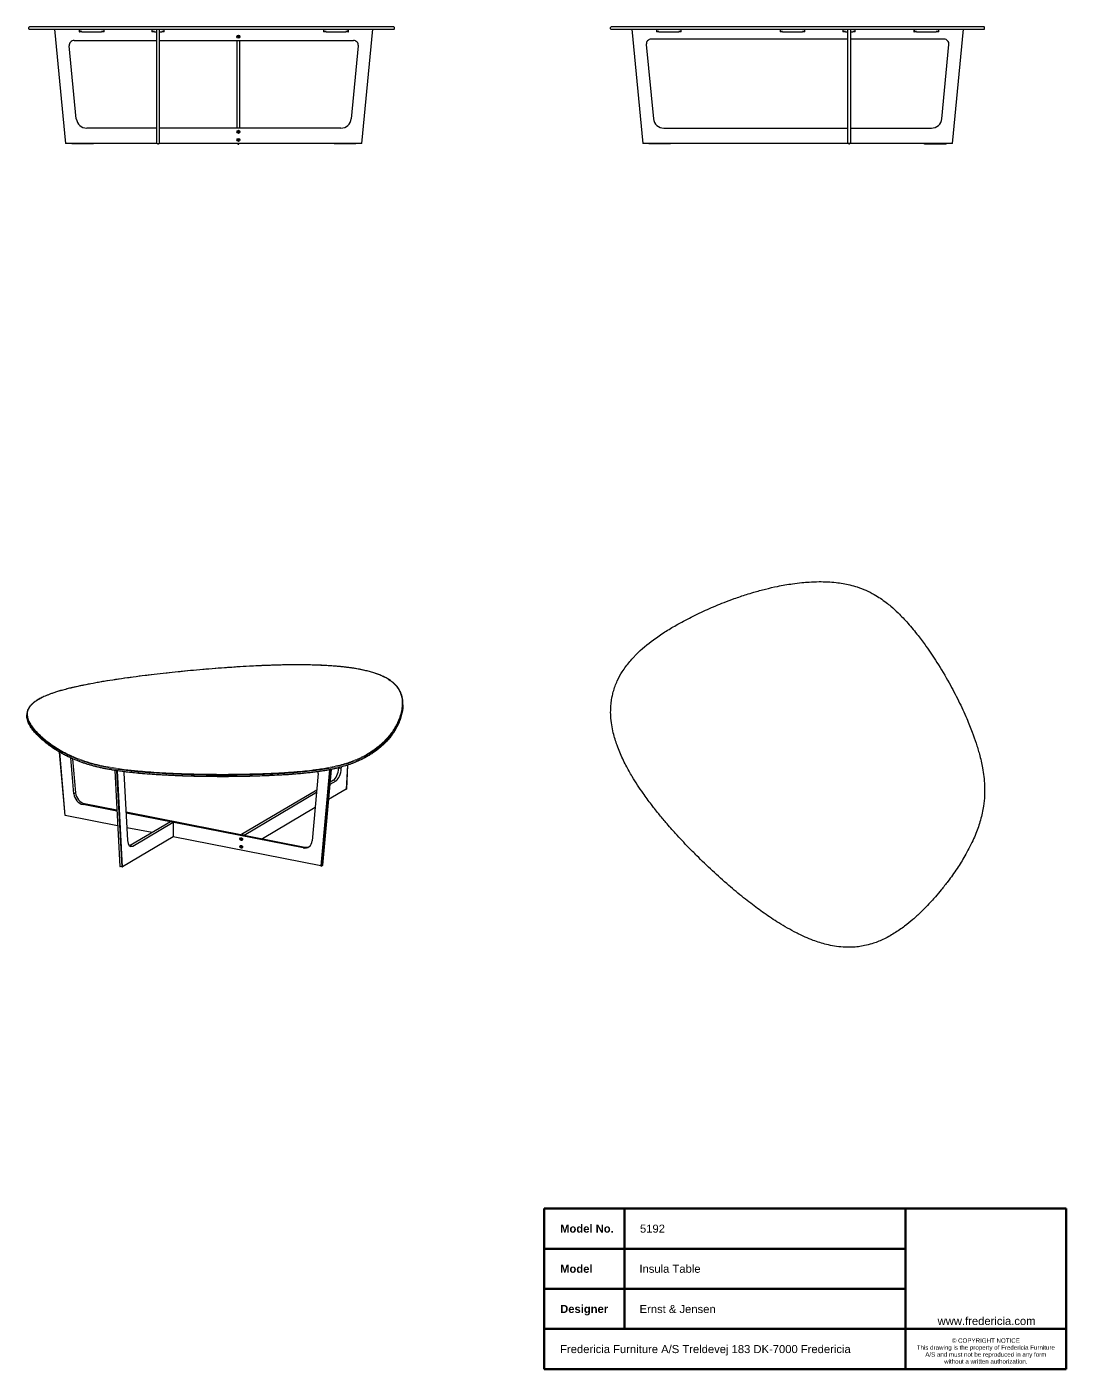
# Model space of a CAD drawing. Header units: millimetres. Extents: x 367 to 3731, y 130 to 4475.
import ezdxf

# ---------------------------------------------------------------- set-up
doc = ezdxf.new("R2010")
doc.units = ezdxf.units.MM
doc.header["$LTSCALE"] = 13
for name, color, linetype, lineweight in [('Title (ISO)', 7, 'Continuous', 50), ('Visible (ISO)', 7, 'Continuous', 25), ('Visible Narrow (ISO)', 7, 'Continuous', 18)]:
    doc.layers.add(name, color=color, linetype=linetype, lineweight=lineweight)
doc.styles.add('FF2017 Note Text (ISO)', font='arial.ttf')
doc.styles.add('FF2017 small Text (ISO)', font='arial.ttf')
doc.styles.add('Text Style40', font='arial.ttf')

# ---------------------------------------------------------------- blocks, each defined once
blk = doc.blocks.new('Title Blocks Pdf - opstalt')
at = {"layer": 'Title (ISO)', "color": 9, "true_color": 0xc0c0c0}
for p, q in [((277, 60), (147, 60)), ((147, 60), (147, 20)), ((167, 50), (167, 60)), ((237, 50), (237, 60)), ((277, 20), (277, 60)), ((147, 50), (237, 50)), ((167, 50), (167, 30)), ((237, 50), (237, 20)), ((147, 40), (237, 40)), ((147, 30), (277, 30)), ((147, 20), (277, 20))]:
    blk.add_line(p, q, dxfattribs=at)
at = {"layer": 'Title (ISO)', "char_height": 2, "attachment_point": 1, "style": 'FF2017 Note Text (ISO)'}
for s, insert in [('\\fArial|b1|i0;\\H2.0000;Model No. ', (151, 56)), ('\\fArial|b1|i0;\\H2.0000;Model', (151, 46)), ('\\fArial|b1|i0;\\H2.0000;Designer', (151, 36)), ('\\fArial|b0|i0;\\H2.0000;www.fredericia.com', (245, 33)), ('\\fArial|b0|i0;\\H2.0000;Fredericia Furniture A/S Treldevej 183 DK-7000 Fredericia', (151, 26))]:
    blk.add_mtext(s, dxfattribs=dict(at, insert=insert))
at = {"layer": 'Title (ISO)', "insert": (257, 21.36), "char_height": 1.1, "width": 34.4111, "attachment_point": 8, "line_spacing_factor": 0.944221, "style": 'FF2017 small Text (ISO)'}
blk.add_mtext('\\fArial|b0|i0;\\H1.1000;© COPYRIGHT NOTICE\\P\\fArial|b0|i0;\\H1.1000;This drawing is the property of Fredericia Furniture A/S and must not be reproduced in any form without a written authorization.', dxfattribs=at)
at = {"layer": 'Title (ISO)', "style": 'Text Style40'}
for tag, p in [('STOCK_NUMBER_001', (170.88, 53.99)), ('TITLE_001', (170.74, 44)), ('SUBJECT_001', (170.78, 33.97))]:
    blk.add_attdef(tag, p, '', height=2, dxfattribs=at)

msp = doc.modelspace()

# ---------------------------------------------------------------- linework, layer by layer
at = {"layer": 'Visible (ISO)'}
for p, q in [((373, 4469.4), (373, 4473.4)), ((695.1, 4475.4), (375, 4475.4)), ((375, 4467.4), (695.1, 4467.4)), ((456.7, 4467.4), (492.3, 4097.4)), ((536.4, 4467.4), (536.4, 4459.2)), ((536.4, 4459.2), (536.6, 4459.2)), ((536.6, 4467.2), (544.6, 4467.2)), ((536.6, 4467.2), (536.6, 4459.2)), ((544.6, 4459.2), (536.6, 4459.2)), ((608.6, 4467.2), (544.6, 4467.2)), ((544.6, 4459.2), (608.6, 4459.2)), ((608.6, 4467.2), (616.6, 4467.2)), ((616.6, 4459.2), (608.6, 4459.2)), ((616.6, 4459.2), (616.6, 4467.2)), ((616.6, 4459.2), (616.9, 4459.2)), ((616.9, 4459.2), (616.9, 4467.4)), ((1554.7, 4475.4), (695.1, 4475.4)), ((695.1, 4467.4), (1554.7, 4467.4)), ((771.6, 4467.2), (771.6, 4459.2)), ((771.6, 4467.2), (779.6, 4467.2)), ((779.6, 4459.2), (771.6, 4459.2)), ((786.6, 4467.2), (779.6, 4467.2)), ((779.6, 4459.2), (786.6, 4459.2)), ((786.6, 4467.4), (786.6, 4097.4)), ((796.6, 4097.4), (796.6, 4467.4)), ((803.6, 4467.2), (796.6, 4467.2)), ((796.6, 4459.2), (803.6, 4459.2)), ((803.6, 4467.2), (811.6, 4467.2)), ((811.6, 4459.2), (803.6, 4459.2)), ((811.6, 4459.2), (811.6, 4467.2)), ((1049.9, 4443.9), (1051.2, 4445.1)), ((1050.3, 4442.2), (1049.9, 4443.9)), ((1052, 4441.7), (1050.3, 4442.2)), ((1051.2, 4445.1), (1052.8, 4444.6)), ((1053.2, 4442.9), (1052, 4441.7)), ((1052.8, 4444.6), (1053.2, 4442.9)), ((1326.9, 4467.4), (1326.9, 4459.2)), ((1326.9, 4459.2), (1327.1, 4459.2)), ((1327.1, 4467.2), (1335.1, 4467.2)), ((1327.1, 4467.2), (1327.1, 4459.2)), ((1335.1, 4459.2), (1327.1, 4459.2)), ((1399.1, 4467.2), (1335.1, 4467.2)), ((1335.1, 4459.2), (1399.1, 4459.2)), ((1399.1, 4467.2), (1407.1, 4467.2)), ((1407.1, 4459.2), (1399.1, 4459.2)), ((1407.1, 4459.2), (1407.1, 4467.2)), ((1407.1, 4459.2), (1407.4, 4459.2)), ((1407.4, 4459.2), (1407.4, 4467.4)), ((1451.4, 4097.4), (1487.1, 4467.4)), ((1556.7, 4469.4), (1556.7, 4473.4)), ((2256.5, 4469.4), (2256.5, 4473.4)), ((3465.1, 4475.4), (2258.5, 4475.4)), ((2258.5, 4467.4), (3465.1, 4467.4)), ((2325, 4467.4), (2360.6, 4097.4)), ((3023.5, 4435.4), (2387.9, 4435.4)), ((2404.7, 4467.4), (2404.7, 4459.2)), ((2404.7, 4459.2), (2405, 4459.2)), ((2405, 4467.2), (2413, 4467.2)), ((2405, 4467.2), (2405, 4459.2)), ((2413, 4459.2), (2405, 4459.2)), ((2477, 4467.2), (2413, 4467.2)), ((2413, 4459.2), (2477, 4459.2)), ((2477, 4467.2), (2485, 4467.2)), ((2485, 4459.2), (2477, 4459.2)), ((2485, 4459.2), (2485, 4467.2)), ((2485, 4459.2), (2485.2, 4459.2)), ((2485.2, 4459.2), (2485.2, 4467.4)), ((2804.7, 4467.4), (2804.7, 4459.2)), ((2804.7, 4459.2), (2805, 4459.2)), ((2805, 4467.2), (2813, 4467.2)), ((2805, 4467.2), (2805, 4459.2)), ((2813, 4459.2), (2805, 4459.2)), ((2877, 4467.2), (2813, 4467.2)), ((2813, 4459.2), (2877, 4459.2)), ((2877, 4467.2), (2885, 4467.2)), ((2885, 4459.2), (2877, 4459.2)), ((2885, 4459.2), (2885, 4467.2)), ((2885, 4459.2), (2885.2, 4459.2)), ((2885.2, 4459.2), (2885.2, 4467.4)), ((3008.5, 4467.2), (3008.5, 4459.2)), ((3008.5, 4467.2), (3016.5, 4467.2)), ((3016.5, 4459.2), (3008.5, 4459.2)), ((3023.5, 4467.2), (3016.5, 4467.2)), ((3016.5, 4459.2), (3023.5, 4459.2)), ((3023.5, 4467.4), (3023.5, 4097.4)), ((3033.5, 4097.4), (3033.5, 4467.4)), ((3040.5, 4467.2), (3033.5, 4467.2)), ((3033.5, 4459.2), (3040.5, 4459.2)), ((3335.6, 4435.4), (3033.5, 4435.4)), ((3040.5, 4467.2), (3048.5, 4467.2)), ((3048.5, 4459.2), (3040.5, 4459.2)), ((3048.5, 4459.2), (3048.5, 4467.2)), ((3238.2, 4467.4), (3238.2, 4459.2)), ((3238.2, 4459.2), (3238.5, 4459.2)), ((3238.5, 4467.2), (3246.5, 4467.2)), ((3238.5, 4467.2), (3238.5, 4459.2)), ((3246.5, 4459.2), (3238.5, 4459.2)), ((3310.5, 4467.2), (3246.5, 4467.2)), ((3246.5, 4459.2), (3310.5, 4459.2)), ((3310.5, 4467.2), (3318.5, 4467.2)), ((3318.5, 4459.2), (3310.5, 4459.2)), ((3318.5, 4459.2), (3318.5, 4467.2)), ((3318.5, 4459.2), (3318.7, 4459.2)), ((3318.7, 4459.2), (3318.7, 4467.4)), ((3362.8, 4097.4), (3398.5, 4467.4)), ((3467.1, 4469.4), (3467.1, 4473.4)), ((526.7, 4178.1), (504, 4413.9)), ((519.9, 4431.4), (786.6, 4431.4)), ((796.6, 4431.4), (1423.8, 4431.4)), ((1046.6, 4431.4), (1046.6, 4417.9)), ((1046.6, 4417.9), (1046.6, 4178.1)), ((1056.6, 4417.9), (1056.6, 4431.4)), ((1056.6, 4178.1), (1056.6, 4417.9)), ((1439.7, 4413.9), (1417, 4178.1)), ((2371.9, 4417.9), (2395, 4178.1)), ((3328.4, 4178.1), (3351.5, 4417.9)), ((1046.6, 4178.1), (1046.6, 4147.4)), ((1056.6, 4147.4), (1056.6, 4178.1)), ((786.6, 4147.4), (560.6, 4147.4)), ((1383.2, 4147.4), (796.6, 4147.4)), ((1050, 4136), (1051.3, 4137.1)), ((1050.2, 4134.3), (1050, 4136)), ((1051.8, 4133.7), (1050.2, 4134.3)), ((1051.3, 4137.1), (1052.9, 4136.5)), ((1053.2, 4134.8), (1051.8, 4133.7)), ((1052.9, 4136.5), (1053.2, 4134.8)), ((2428.9, 4147.4), (3023.5, 4147.4)), ((3023.5, 4147.4), (3023.5, 4097.4)), ((3033.5, 4147.4), (3294.6, 4147.4)), ((494.3, 4097.4), (492.3, 4097.4)), ((786.6, 4097.4), (494.3, 4097.4)), ((512.2, 4096.4), (512.2, 4097.4)), ((582.2, 4096.4), (512.2, 4096.4)), ((582.2, 4096.4), (582.2, 4097.4)), ((788.6, 4097.4), (786.6, 4097.4)), ((788.6, 4097.4), (794.6, 4097.4)), ((796.6, 4097.4), (794.6, 4097.4)), ((1449.4, 4097.4), (796.6, 4097.4)), ((1049.9, 4109.9), (1051.1, 4111.1)), ((1050.3, 4108.2), (1049.9, 4109.9)), ((1052, 4107.7), (1050.3, 4108.2)), ((1051.1, 4111.1), (1052.8, 4110.6)), ((1053.2, 4108.9), (1052, 4107.7)), ((1052.8, 4110.6), (1053.2, 4108.9)), ((1361.5, 4096.4), (1361.5, 4097.4)), ((1431.5, 4096.4), (1361.5, 4096.4)), ((1431.5, 4096.4), (1431.5, 4097.4)), ((1451.4, 4097.4), (1449.4, 4097.4)), ((2362.6, 4097.4), (2360.6, 4097.4)), ((3023.5, 4097.4), (2362.6, 4097.4)), ((2380.6, 4096.4), (2380.6, 4097.4)), ((2450.6, 4096.4), (2380.6, 4096.4)), ((2450.6, 4096.4), (2450.6, 4097.4)), ((3025.5, 4097.4), (3023.5, 4097.4)), ((3031.5, 4097.4), (3025.5, 4097.4)), ((3033.5, 4097.4), (3031.5, 4097.4)), ((3360.8, 4097.4), (3033.5, 4097.4)), ((3272.8, 4095.4), (3272.8, 4097.4)), ((3342.8, 4095.4), (3272.8, 4095.4)), ((3342.8, 4095.4), (3342.8, 4097.4)), ((3362.8, 4097.4), (3360.8, 4097.4)), ((1584, 2280.6), (1584, 2284.4)), ((366.7, 2244.7), (366.7, 2248.4)), ((490.2, 1922.8), (472.3, 2127.5)), ((519.3, 1992.5), (509.2, 2108.5)), ((514.6, 2106), (524.3, 1995.5)), ((651.1, 2068.3), (667.5, 1757.7)), ((681.1, 2060.2), (692.6, 1841.8)), ((1310, 2057.9), (1290.3, 1840.3)), ((1324.4, 1761.2), (1352.4, 2071.6)), ((1375.9, 2077), (1375.8, 2075.5)), ((1384.5, 2073.8), (1384.8, 2079.3)), ((1404.8, 2085.3), (1401, 2007.9)), ((1305.2, 2004.8), (1061.6, 1860.5)), ((1400.7, 2007.6), (1343.6, 1973.7)), ((1348.1, 2023.4), (1367.6, 2034.9)), ((1358.9, 2036.6), (1348.7, 2030.6)), ((658, 1936.2), (548.6, 1957.9)), ((553.6, 1960.8), (657.8, 1940.2)), ((1070.3, 1858.8), (1304.5, 1997.6)), ((660.6, 1888.8), (491.2, 1922.2)), ((687.7, 1934.3), (1266, 1820.1)), ((1261, 1817.2), (687.9, 1930.3)), ((1300, 1947.9), (1129.7, 1847)), ((771.9, 1866.8), (690.4, 1882.9)), ((831.4, 1902), (700.9, 1824.7)), ((709.5, 1823), (840.1, 1900.3)), ((840.1, 1900.3), (831.4, 1902)), ((840.1, 1900.3), (840.1, 1853.3)), ((840.1, 1853.3), (676.4, 1756.3)), ((1318.4, 1758.9), (840.1, 1853.3)), ((1058.5, 1849.5), (1058.7, 1849.5)), ((1058.5, 1825), (1058.7, 1825.1)), ((1059.5, 1846.1), (1060.5, 1847.1)), ((1060.5, 1846.7), (1059.5, 1846.1)), ((1059.9, 1844.4), (1059.5, 1846.1)), ((1059.9, 1844.4), (1061, 1845.1)), ((1061.4, 1843.8), (1059.9, 1844.4)), ((1060.5, 1847.1), (1062, 1846.4)), ((1062.4, 1844.7), (1061.4, 1843.8)), ((1061.6, 1860.5), (1061.6, 1860.5)), ((1070.3, 1858.8), (1061.6, 1860.5)), ((1062, 1846.4), (1062.4, 1844.7)), ((1063.3, 1841.4), (1063.5, 1841.4)), ((1070.3, 1858.8), (1070.3, 1858.8)), ((1059.4, 1821.4), (1060.2, 1822.6)), ((1059.4, 1821.4), (1060.5, 1822)), ((1060.1, 1819.8), (1059.4, 1821.4)), ((1061.2, 1820.4), (1060.1, 1819.8)), ((1061.6, 1819.4), (1060.1, 1819.8)), ((1060.2, 1822.6), (1061.7, 1822.2)), ((1062.4, 1820.6), (1061.6, 1819.4)), ((1061.7, 1822.2), (1062.4, 1820.6)), ((1063.3, 1816.9), (1063.5, 1817)), ((673.7, 1756.1), (668.5, 1757.1)), ((1321.1, 1759.1), (1324.1, 1760.9))]:
    msp.add_line(p, q, dxfattribs=at)
for centre, radius in [((1051.6, 4443.4), 5), ((1051.6, 4443.4), 4.72), ((1051.6, 4135.4), 5), ((1051.6, 4135.4), 4.72), ((1051.6, 4109.4), 5), ((1051.6, 4109.4), 4.72)]:
    msp.add_circle(centre, radius, dxfattribs=at)
for centre, radius, start, end in [((375, 4473.4), 2, 90, 180), ((375, 4469.4), 2, 180, 270), ((1554.7, 4473.4), 2, 0, 90), ((1554.7, 4469.4), 2, 270, 0), ((2258.5, 4473.4), 2, 90, 180), ((2258.5, 4469.4), 2, 180, 270), ((2387.9, 4419.4), 16, 90, 185.5), ((3335.6, 4419.4), 16, 354.5, 90), ((3465.1, 4473.4), 2, 0, 90), ((3465.1, 4469.4), 2, 270, 0), ((519.9, 4415.4), 16, 90, 185.5), ((1423.8, 4415.4), 16, 354.5, 90), ((560.6, 4181.4), 34, 185.5, 270), ((1383.2, 4181.4), 34, 270, 354.5), ((2428.9, 4181.4), 34, 185.5, 270), ((3294.6, 4181.4), 34, 270, 354.5), ((791.7, 4098.4), 2, 210, 330), ((1051.4, 4097.4), 2, 180, 0), ((3028.6, 4098.4), 2, 210, 330)]:
    msp.add_arc(centre, radius, start, end, dxfattribs=at)
for centre, major_axis, ratio, start_param, end_param in [((689, 2066.4), (-3.1, -15.7), 0.469846, 4.961175, 5.206245), ((1296.2, 2062.1), (-8.2, 13.8), 0.813798, 3.987163, 4.401353), ((1358.9, 2068.6), (-6.6, -33.4), 0.469846, 0.397863, 1.872666), ((1367.6, 2066.9), (6.6, 33.4), 0.469846, 3.539456, 5.014259), ((1399, 2007.9), (-2, 0), 0.342807, 2.615461, 3.124015), ((548.6, 1989.8), (17.3, -29.3), 0.813798, 4.179149, 5.653952), ((553.6, 1992.8), (-17.3, 29.3), 0.813798, 1.037557, 2.51236), ((492.2, 1922.8), (-2.01, 0), 0.341229, 0.030281, 1.04972), ((709.5, 1854.9), (-6.6, -33.4), 0.469846, 5.206245, 6.681048), ((1261, 1849.1), (17.3, -29.3), 0.813798, 5.653952, 7.128756), ((700.9, 1856.6), (-6.6, -33.4), 0.469846, 0.279936, 0.397863), ((1266, 1852.1), (17.3, -29.3), 0.813798, 5.653952, 6.177974), ((669.5, 1757.7), (2, 0), 0.342807, 3.15917, 4.186258), ((674.7, 1756.7), (2, 0), 0.342807, 4.186258, 5.757054), ((1319.4, 1759.5), (2.01, 0), 0.341229, 4.191313, 5.762109), ((1322.4, 1761.2), (2.01, 0), 0.341229, 5.762109, 6.252905)]:
    msp.add_ellipse(centre, major_axis=major_axis, ratio=ratio, start_param=start_param, end_param=end_param, dxfattribs=at)
for centre, major_axis in [((1060.9, 1845.4), (2.55, -4.3)), ((1060.9, 1821), (2.55, -4.3)), ((1060.9, 1845.4), (-2.4, 4.06)), ((1060.9, 1821), (-2.4, 4.06))]:
    msp.add_ellipse(centre, major_axis=major_axis, ratio=0.813798, dxfattribs=at)
for points, knots in [([(2278.1, 2358.1), (2272.8, 2346.7), (2268.4, 2334.8), (2265, 2322.7), (2263.6, 2317.6), (2262.4, 2312.5), (2260.1, 2301.1), (2259, 2294.7), (2257.4, 2281.5), (2256.9, 2274.6), (2256.7, 2267.8), (2256.4, 2260), (2256.5, 2252.3), (2257.4, 2234.8), (2258.5, 2225.2), (2260, 2215.6), (2261.4, 2206.9), (2263.1, 2198.4), (2268.5, 2176.2), (2272.6, 2162.8), (2280, 2142.1), (2283, 2134.5), (2292.1, 2112.7), (2298.8, 2098.6), (2312.5, 2072.4), (2319.4, 2060.2), (2326.6, 2048.1), (2337.6, 2029.8), (2349.3, 2011.9), (2366, 1988.2), (2370.4, 1982), (2379.4, 1969.7), (2383.9, 1963.6), (2388.5, 1957.6), (2391.7, 1953.5), (2394.8, 1949.5), (2402.6, 1939.5), (2407.4, 1933.5), (2419.8, 1918.2), (2427.6, 1908.8), (2445.7, 1887.6), (2456.1, 1875.7), (2480.5, 1848.7), (2494.6, 1833.7), (2517.5, 1809.9), (2526.3, 1801), (2551.8, 1775.6), (2568.6, 1759.4), (2603.2, 1727.3), (2620.8, 1711.5), (2646.7, 1689.2), (2654.7, 1682.4), (2670.7, 1669.1), (2678.8, 1662.6), (2686.9, 1656.1), (2694.4, 1650), (2702.1, 1644.1), (2724.2, 1627), (2739, 1616.2), (2769.2, 1594.9), (2784.7, 1584.6), (2819.2, 1563.2), (2838.3, 1552.2), (2861.4, 1540.5), (2865, 1538.7), (2874.5, 1534.1), (2880.4, 1531.4), (2886.3, 1528.8), (2894.9, 1525), (2903.6, 1521.5), (2926.3, 1513), (2940.5, 1508.5), (2963.4, 1502.8), (2972, 1501), (2980.7, 1499.5), (2990, 1498), (2999.4, 1496.9), (3018.6, 1495.6), (3028.4, 1495.5), (3044.9, 1496.2), (3051.7, 1496.8), (3065.2, 1498.5), (3071.8, 1499.6), (3078.4, 1501), (3086.5, 1502.6), (3094.5, 1504.7), (3114.4, 1510.9), (3126.3, 1515.5), (3144.2, 1523.8), (3150.4, 1527), (3162.8, 1533.7), (3168.8, 1537.2), (3174.7, 1540.9), (3180.5, 1544.5), (3186.2, 1548.2), (3197.3, 1555.9), (3202.8, 1559.9), (3217.2, 1570.9), (3226, 1578), (3243.4, 1593.1), (3252, 1601), (3272.5, 1620.8), (3284.2, 1632.9), (3299.5, 1649.8), (3303.6, 1654.4), (3314.2, 1666.5), (3320.6, 1674.2), (3326.9, 1681.9), (3334.1, 1690.7), (3341.1, 1699.7), (3358.3, 1722.4), (3368.2, 1736.4), (3386.6, 1764), (3395.1, 1777.7), (3407.8, 1799.6), (3412.2, 1807.7), (3420.8, 1824.1), (3424.9, 1832.4), (3428.8, 1840.8), (3432.3, 1848.4), (3435.6, 1856.1), (3444.5, 1878.2), (3449.5, 1892.8), (3457.8, 1922.5), (3461.1, 1937.7), (3463.4, 1953), (3465.1, 1964.4), (3466.2, 1975.9), (3466.7, 1987.5), (3467.2, 1998.2), (3467.2, 2009), (3465.9, 2038.7), (3463.7, 2057.6), (3457.5, 2091.2), (3454.1, 2106.1), (3450.1, 2120.7), (3448.5, 2126.7), (3446.8, 2132.7), (3443.2, 2144.6), (3441.3, 2150.6), (3435.5, 2168.4), (3431.3, 2180.1), (3427, 2191.8), (3421.4, 2206.6), (3415.5, 2221.4), (3409.2, 2235.9), (3400.9, 2255.3), (3392.1, 2274.5), (3373.1, 2313.1), (3362.9, 2332.5), (3352.2, 2351.6), (3339.6, 2374.2), (3326.4, 2396.4), (3312.5, 2418.1), (3301.2, 2435.8), (3289.4, 2453.2), (3277.3, 2470.2), (3273.2, 2476), (3269, 2481.8), (3260.5, 2493.2), (3256.1, 2498.9), (3241.1, 2518.2), (3230.2, 2531.6), (3208.6, 2556.2), (3198, 2567.4), (3179.4, 2585.6), (3171.5, 2592.8), (3163.4, 2599.7), (3158.5, 2603.8), (3153.5, 2607.9), (3136.1, 2621.3), (3123.3, 2629.9), (3101, 2642.7), (3091.8, 2647.3), (3082.5, 2651.5), (3073.5, 2655.5), (3064.3, 2659), (3055, 2662.1), (3047.1, 2664.6), (3039.1, 2666.9), (3016.3, 2672.4), (3001.3, 2675), (2967.9, 2678.7), (2949.4, 2679.5), (2920.4, 2679.3), (2909.8, 2678.9), (2899.2, 2678.2), (2891.4, 2677.7), (2883.6, 2677.1), (2865.7, 2675.3), (2855.5, 2674.1), (2829, 2670.3), (2812.7, 2667.5), (2783.5, 2661.5), (2770.6, 2658.5), (2744.9, 2652.1), (2732.2, 2648.6), (2719.5, 2644.9), (2711.8, 2642.7), (2704.1, 2640.3), (2683.1, 2633.6), (2669.9, 2629.1), (2656.8, 2624.4), (2645.6, 2620.4), (2634.5, 2616.3), (2605.4, 2604.9), (2587.6, 2597.4), (2552.2, 2581.7), (2534.8, 2573.4), (2500.9, 2556.4), (2484.5, 2547.6), (2468.4, 2538.4), (2456, 2531.4), (2443.8, 2524.1), (2431.8, 2516.4), (2419.5, 2508.5), (2407.4, 2500.2), (2375.6, 2476.9), (2356.6, 2461), (2336.6, 2440.8), (2333.9, 2438.1), (2326.8, 2430.6), (2322.5, 2425.7), (2318.3, 2420.6), (2309.5, 2410.2), (2301.4, 2399.2), (2288.1, 2378.1), (2282.7, 2368.3), (2278.1, 2358.1)], [-17, -17, -17, -17, -16.824971, -16.824971, -16.824971, -16.752355, -16.752355, -16.662621, -16.662621, -16.567231, -16.567231, -16.567231, -16.459306, -16.459306, -16.3242, -16.3242, -16.3242, -16.20316, -16.20316, -16.008454, -16.008454, -15.895086, -15.895086, -15.677833, -15.677833, -15.482257, -15.482257, -15.482257, -15.184582, -15.184582, -15.078196, -15.078196, -14.97181, -14.97181, -14.97181, -14.899976, -14.899976, -14.793366, -14.793366, -14.623243, -14.623243, -14.402082, -14.402082, -14.114574, -14.114574, -13.939518, -13.939518, -13.612593, -13.612593, -13.280232, -13.280232, -13.134292, -13.134292, -12.988353, -12.988353, -12.988353, -12.852967, -12.852967, -12.597295, -12.597295, -12.337007, -12.337007, -12.029673, -12.029673, -11.97342, -11.97342, -11.882868, -11.882868, -11.882868, -11.751997, -11.751997, -11.545695, -11.545695, -11.422953, -11.422953, -11.422953, -11.291332, -11.291332, -11.156887, -11.156887, -11.062788, -11.062788, -10.968688, -10.968688, -10.968688, -10.854164, -10.854164, -10.6788, -10.6788, -10.581641, -10.581641, -10.484482, -10.484482, -10.484482, -10.389927, -10.389927, -10.294679, -10.294679, -10.137263, -10.137263, -9.973575, -9.973575, -9.740304, -9.740304, -9.654361, -9.654361, -9.514972, -9.514972, -9.514972, -9.35588, -9.35588, -9.117756, -9.117756, -8.892925, -8.892925, -8.763556, -8.763556, -8.634187, -8.634187, -8.634187, -8.517027, -8.517027, -8.303847, -8.303847, -8.088218, -8.088218, -8.088218, -7.927055, -7.927055, -7.927055, -7.777148, -7.777148, -7.51499, -7.51499, -7.30343, -7.30343, -7.30343, -7.216157, -7.216157, -7.128884, -7.128884, -6.954337, -6.954337, -6.954337, -6.732876, -6.732876, -6.732876, -6.438479, -6.438479, -6.133726, -6.133726, -6.133726, -5.774266, -5.774266, -5.774266, -5.481494, -5.481494, -5.481494, -5.381655, -5.381655, -5.281816, -5.281816, -5.040312, -5.040312, -4.825405, -4.825405, -4.676381, -4.676381, -4.676381, -4.586345, -4.586345, -4.37248, -4.37248, -4.230619, -4.230619, -4.230619, -4.093679, -4.093679, -4.093679, -3.978118, -3.978118, -3.767768, -3.767768, -3.511885, -3.511885, -3.363205, -3.363205, -3.363205, -3.253948, -3.253948, -3.110989, -3.110989, -2.880504, -2.880504, -2.695455, -2.695455, -2.510406, -2.510406, -2.510406, -2.3976, -2.3976, -2.202712, -2.202712, -2.202712, -2.037043, -2.037043, -1.76687, -1.76687, -1.497067, -1.497067, -1.237137, -1.237137, -1.237137, -1.037956, -1.037956, -1.037956, -0.833467, -0.833467, -0.489285, -0.489285, -0.436068, -0.436068, -0.344938, -0.344938, -0.344938, -0.155637, -0.155637, 0, 0, 0, 0]), ([(1584, 2284.4), (1584, 2286.5), (1583.9, 2288.6), (1583.6, 2294.5), (1583.1, 2298.4), (1581.8, 2305.4), (1581, 2308.7), (1579.2, 2314.7), (1578.1, 2317.4), (1575.9, 2322.6), (1574.7, 2325), (1572.2, 2329.5), (1570.9, 2331.7), (1568.1, 2335.7), (1566.7, 2337.6), (1563.8, 2341.2), (1562.3, 2342.9), (1559.2, 2346.2), (1557.6, 2347.7), (1554.4, 2350.7), (1552.7, 2352.1), (1549.4, 2354.9), (1547.7, 2356.2), (1544.3, 2358.7), (1542.6, 2359.9), (1539, 2362.2), (1537.3, 2363.3), (1533.6, 2365.5), (1531.8, 2366.5), (1528.1, 2368.6), (1526.2, 2369.6), (1522.4, 2371.5), (1520.4, 2372.4), (1514.6, 2375.1), (1510.5, 2376.8), (1502, 2380), (1497.7, 2381.6), (1488.7, 2384.5), (1484.1, 2385.9), (1474.5, 2388.6), (1469.5, 2389.9), (1459.1, 2392.4), (1453.6, 2393.6), (1442.2, 2395.8), (1436.2, 2396.9), (1426.8, 2398.5), (1423.4, 2399), (1416.5, 2400), (1412.9, 2400.5), (1405.6, 2401.5), (1401.8, 2402), (1393.9, 2402.9), (1389.8, 2403.4), (1381.3, 2404.3), (1376.9, 2404.7), (1367.7, 2405.5), (1362.9, 2405.9), (1352.8, 2406.7), (1347.5, 2407), (1336.5, 2407.7), (1330.8, 2408), (1318.7, 2408.6), (1312.4, 2408.8), (1299, 2409.3), (1291.9, 2409.5), (1276.8, 2409.8), (1268.9, 2410), (1252, 2410.1), (1243.1, 2410.1), (1223.9, 2410.1), (1213.6, 2409.9), (1191.7, 2409.6), (1180, 2409.3), (1154.8, 2408.6), (1141.2, 2408.1), (1114.2, 2406.9), (1100.7, 2406.3), (1073.6, 2404.8), (1060.1, 2404), (1033.2, 2402.3), (1019.8, 2401.4), (992.9, 2399.5), (979.6, 2398.5), (952.9, 2396.3), (939.5, 2395.2), (913, 2392.9), (899.7, 2391.6), (873.3, 2389.1), (860.1, 2387.8), (833.9, 2385.1), (820.8, 2383.7), (794.7, 2380.8), (781.7, 2379.3), (755.9, 2376.2), (743, 2374.6), (717.4, 2371.3), (704.7, 2369.6), (679.3, 2366.1), (666.6, 2364.2), (641.5, 2360.4), (629.1, 2358.5), (610.5, 2355.4), (604.4, 2354.3), (592.5, 2352.3), (586.7, 2351.2), (570.7, 2348.3), (560.5, 2346.3), (541.9, 2342.5), (533.6, 2340.7), (518.4, 2337.3), (511.5, 2335.7), (498.8, 2332.6), (493, 2331.1), (482.2, 2328.2), (477.3, 2326.8), (468.1, 2324.1), (463.8, 2322.8), (455.8, 2320.2), (452.1, 2319), (445.1, 2316.5), (441.8, 2315.3), (435.6, 2313), (432.7, 2311.8), (427.2, 2309.5), (424.5, 2308.4), (419.6, 2306.2), (417.2, 2305.1), (412.8, 2302.9), (410.6, 2301.8), (406.6, 2299.7), (404.7, 2298.6), (401.1, 2296.4), (399.3, 2295.4), (396, 2293.3), (394.5, 2292.2), (391.5, 2290), (390.1, 2289), (387.3, 2286.8), (386, 2285.7), (383.5, 2283.4), (382.4, 2282.3), (380.2, 2280.1), (379.2, 2279), (377.2, 2276.7), (376.3, 2275.5), (373.9, 2272.3), (372.6, 2270.1), (370.7, 2266.4), (369.9, 2264.8), (368.4, 2260.7), (367.7, 2258.3), (366.9, 2253.3), (366.7, 2250.9), (366.7, 2248.4)], [-1.217193, -1.217193, -1.217193, -1.217193, -1.132537, -1.132537, -0.97834, -0.97834, -0.848938, -0.848938, -0.737813, -0.737813, -0.640514, -0.640514, -0.554015, -0.554015, -0.475157, -0.475157, -0.403467, -0.403467, -0.3375, -0.3375, -0.276384, -0.276384, -0.219091, -0.219091, -0.16503, -0.16503, -0.113745, -0.113745, -0.064328, -0.064328, -0.01667, -0.01667, 0.029353, 0.029353, 0.119259, 0.119259, 0.206289, 0.206289, 0.292424, 0.292424, 0.379194, 0.379194, 0.469238, 0.469238, 0.564198, 0.564198, 0.615632, 0.615632, 0.66932, 0.66932, 0.725452, 0.725452, 0.785326, 0.785326, 0.849184, 0.849184, 0.917904, 0.917904, 0.993143, 0.993143, 1.074786, 1.074786, 1.1642, 1.1642, 1.263794, 1.263794, 1.375068, 1.375068, 1.499487, 1.499487, 1.642839, 1.642839, 1.806055, 1.806055, 1.996348, 1.996348, 2.188262, 2.188262, 2.380177, 2.380177, 2.572091, 2.572091, 2.764005, 2.764005, 2.95592, 2.95592, 3.147834, 3.147834, 3.339748, 3.339748, 3.531663, 3.531663, 3.723577, 3.723577, 3.915491, 3.915491, 4.107405, 4.107405, 4.29932, 4.29932, 4.491234, 4.491234, 4.587191, 4.587191, 4.678403, 4.678403, 4.842641, 4.842641, 4.980603, 4.980603, 5.09747, 5.09747, 5.199223, 5.199223, 5.288311, 5.288311, 5.367987, 5.367987, 5.440843, 5.440843, 5.507691, 5.507691, 5.569901, 5.569901, 5.628272, 5.628272, 5.683357, 5.683357, 5.736111, 5.736111, 5.78678, 5.78678, 5.835601, 5.835601, 5.883286, 5.883286, 5.930926, 5.930926, 5.978435, 5.978435, 6.025708, 6.025708, 6.072619, 6.072619, 6.12028, 6.12028, 6.205055, 6.205055, 6.268636, 6.268636, 6.364008, 6.364008, 6.45938, 6.45938, 6.45938, 6.45938]), ([(1584, 2280.6), (1584, 2276.4), (1583.7, 2272.2), (1582.8, 2263.2), (1582, 2258.4), (1580.3, 2250.7), (1579.7, 2247.9), (1578.1, 2242.3), (1577.3, 2239.4), (1575.4, 2233.7), (1574.3, 2230.9), (1572.1, 2225.1), (1571, 2222.3), (1568.4, 2216.6), (1567.1, 2213.8), (1564.3, 2208.2), (1562.8, 2205.5), (1559.8, 2200.2), (1558.2, 2197.6), (1555.1, 2192.5), (1553.4, 2190.1), (1550.1, 2185.3), (1548.4, 2183), (1545, 2178.4), (1543.3, 2176.2), (1539.7, 2171.9), (1537.9, 2169.8), (1532.5, 2163.6), (1528.7, 2159.6), (1520.9, 2152), (1517, 2148.3), (1509, 2141.5), (1505, 2138.2), (1497.1, 2132.1), (1493.1, 2129.2), (1485.2, 2123.7), (1481.2, 2121.1), (1473.5, 2116.4), (1469.8, 2114.2), (1462.6, 2110.1), (1459, 2108.2), (1452, 2104.6), (1448.5, 2102.9), (1441.8, 2099.7), (1438.5, 2098.2), (1432.1, 2095.5), (1428.9, 2094.1), (1422.6, 2091.7), (1419.5, 2090.5), (1413.3, 2088.2), (1410.3, 2087.2), (1404.2, 2085.1), (1401.1, 2084.1), (1395, 2082.3), (1391.9, 2081.3), (1385.8, 2079.6), (1382.6, 2078.7), (1376.4, 2077.1), (1373.2, 2076.3), (1366.7, 2074.8), (1363.5, 2074), (1356.8, 2072.5), (1353.4, 2071.8), (1346.3, 2070.4), (1342.7, 2069.7), (1335.3, 2068.3), (1331.4, 2067.6), (1323.6, 2066.3), (1319.6, 2065.7), (1311.2, 2064.4), (1306.8, 2063.8), (1297.5, 2062.5), (1292.6, 2061.9), (1282.3, 2060.7), (1276.8, 2060.1), (1265.3, 2058.8), (1259.1, 2058.2), (1246, 2057), (1239, 2056.4), (1223.7, 2055.2), (1215.3, 2054.6), (1197.3, 2053.4), (1187.5, 2052.9), (1165.9, 2051.7), (1154, 2051.2), (1128.1, 2050.1), (1114, 2049.7), (1092, 2049.1), (1083.9, 2048.9), (1067.6, 2048.6), (1059.3, 2048.4), (1042.7, 2048.2), (1034.4, 2048.1), (1017.7, 2048), (1009.4, 2048), (992.7, 2048), (984.4, 2048), (967.8, 2048.1), (959.4, 2048.2), (942.8, 2048.4), (934.4, 2048.5), (917.8, 2048.8), (909.5, 2049), (893, 2049.5), (884.8, 2049.7), (868.7, 2050.2), (860.8, 2050.5), (845.4, 2051.2), (837.8, 2051.5), (823.3, 2052.2), (816.3, 2052.5), (802.8, 2053.3), (796.3, 2053.7), (784, 2054.4), (778.1, 2054.8), (761.7, 2056), (751.3, 2056.8), (732.1, 2058.4), (723.4, 2059.2), (707.5, 2060.8), (700.3, 2061.6), (687, 2063.2), (680.8, 2064), (669.2, 2065.5), (663.7, 2066.3), (653.3, 2067.9), (648.5, 2068.7), (639, 2070.3), (634.4, 2071.1), (625.6, 2072.7), (621.3, 2073.5), (613.1, 2075.2), (609.1, 2076.1), (601.3, 2077.8), (597.5, 2078.7), (590, 2080.6), (586.2, 2081.5), (578.9, 2083.5), (575.3, 2084.5), (568.2, 2086.5), (564.6, 2087.6), (557.5, 2089.8), (554, 2091), (546.8, 2093.4), (543.2, 2094.7), (536.1, 2097.3), (532.5, 2098.6), (525.3, 2101.5), (521.6, 2103), (514.2, 2106.2), (510.4, 2107.9), (502.7, 2111.4), (498.8, 2113.3), (490.9, 2117.3), (486.8, 2119.5), (478.4, 2124), (474.2, 2126.4), (465.5, 2131.6), (461, 2134.4), (451.9, 2140.3), (447.3, 2143.5), (437.9, 2150.2), (433.2, 2153.7), (424.3, 2160.7), (420.2, 2164.2), (412.7, 2170.7), (409.3, 2173.8), (403.3, 2179.6), (400.7, 2182.3), (395.8, 2187.4), (393.7, 2189.8), (389.8, 2194.3), (388.1, 2196.4), (385, 2200.4), (383.6, 2202.3), (380, 2207.4), (377.8, 2210.7), (374.5, 2216.5), (373.3, 2219), (371.3, 2223.5), (370.5, 2225.4), (368.8, 2230.1), (368, 2233), (367.2, 2237.4), (367, 2238.8), (366.7, 2241.7), (366.7, 2243.2), (366.7, 2244.7)], [1.219028, 1.219028, 1.219028, 1.219028, 1.388587, 1.388587, 1.584053, 1.584053, 1.69732, 1.69732, 1.813785, 1.813785, 1.93033, 1.93033, 2.046874, 2.046874, 2.162895, 2.162895, 2.275747, 2.275747, 2.382995, 2.382995, 2.485218, 2.485218, 2.582941, 2.582941, 2.676082, 2.676082, 2.764986, 2.764986, 2.935353, 2.935353, 3.09304, 3.09304, 3.236098, 3.236098, 3.365619, 3.365619, 3.484946, 3.484946, 3.587887, 3.587887, 3.679649, 3.679649, 3.763437, 3.763437, 3.83849, 3.83849, 3.907733, 3.907733, 3.972294, 3.972294, 4.033223, 4.033223, 4.091838, 4.091838, 4.148079, 4.148079, 4.203452, 4.203452, 4.258105, 4.258105, 4.312397, 4.312397, 4.368283, 4.368283, 4.425902, 4.425902, 4.485379, 4.485379, 4.546824, 4.546824, 4.613903, 4.613903, 4.686803, 4.686803, 4.767369, 4.767369, 4.856667, 4.856667, 4.958112, 4.958112, 5.076826, 5.076826, 5.215022, 5.215022, 5.382147, 5.382147, 5.578033, 5.578033, 5.690484, 5.690484, 5.807028, 5.807028, 5.923573, 5.923573, 6.040117, 6.040117, 6.156661, 6.156661, 6.273206, 6.273206, 6.38975, 6.38975, 6.506295, 6.506295, 6.621365, 6.621365, 6.732213, 6.732213, 6.838968, 6.838968, 6.937997, 6.937997, 7.030218, 7.030218, 7.114085, 7.114085, 7.264318, 7.264318, 7.390217, 7.390217, 7.495418, 7.495418, 7.587285, 7.587285, 7.670055, 7.670055, 7.745541, 7.745541, 7.817546, 7.817546, 7.886331, 7.886331, 7.951986, 7.951986, 8.016273, 8.016273, 8.080568, 8.080568, 8.144778, 8.144778, 8.210139, 8.210139, 8.278176, 8.278176, 8.349209, 8.349209, 8.423573, 8.423573, 8.503289, 8.503289, 8.589599, 8.589599, 8.683734, 8.683734, 8.787756, 8.787756, 8.902264, 8.902264, 9.030971, 9.030971, 9.173742, 9.173742, 9.331679, 9.331679, 9.483042, 9.483042, 9.615484, 9.615484, 9.731371, 9.731371, 9.832772, 9.832772, 9.921498, 9.921498, 9.999134, 9.999134, 10.134995, 10.134995, 10.236892, 10.236892, 10.313314, 10.313314, 10.427947, 10.427947, 10.485264, 10.485264, 10.542581, 10.542581, 10.542581, 10.542581])]:
    msp.add_open_spline(points, degree=3, knots=knots, dxfattribs=at)
for points, weights in [([(1060.8, 1846.9), (1060.7, 1846.8), (1060.5, 1846.7)], [1.04531225293, 1.02756925693, 1]), ([(1060.5, 1846.7), (1060.9, 1846), (1061, 1845.1)], [1, 1.15470053838, 1]), ([(1061, 1845.1), (1061.7, 1844.8), (1062.2, 1844.5)], [1, 1.12796554597, 1.04422942461]), ([(1060.8, 1822.4), (1060.7, 1822.2), (1060.5, 1822)], [1.06642729069, 1.04828318596, 1]), ([(1060.5, 1822), (1061, 1821.3), (1061.2, 1820.4)], [1, 1.15470053838, 1]), ([(1061.2, 1820.4), (1061.8, 1820.3), (1062.2, 1820.2)], [1, 1.09619426486, 1.0727595137])]:
    msp.add_rational_spline(points, weights, degree=2, dxfattribs=at)
at = {"layer": 'Visible Narrow (ISO)'}
for p, q in [((491.2, 1922.2), (473.4, 2126.9)), ((668.5, 1757.1), (652, 2068.1)), ((657.2, 2067.3), (673.7, 1756.1)), ((676.4, 1756.3), (660, 2066.9)), ((1346.5, 2070.4), (1318.4, 1758.9)), ((1321.1, 1759.1), (1349.3, 2071)), ((1352.2, 2071.6), (1324.1, 1760.9)), ((1384.5, 2073.8), (1375.8, 2075.5)), ((1404.6, 2085.3), (1400.7, 2007.6)), ((1367.6, 2034.9), (1358.9, 2036.6)), ((524.3, 1995.5), (519.3, 1992.5)), ((548.6, 1957.9), (553.6, 1960.8)), ((709.5, 1823), (700.9, 1824.7)), ((1266, 1820.1), (1261, 1817.2))]:
    msp.add_line(p, q, dxfattribs=at)
msp.add_ellipse((1521.3, 2369.7), major_axis=(0.87, 1.8), ratio=0.766994, start_param=0, end_param=0.562176, dxfattribs=at)
for points, knots in [([(1521.3, 2371.6), (1527.7, 2368.5), (1533.5, 2365.3), (1545, 2357.8), (1550.5, 2353.5), (1555.1, 2349.2), (1557.4, 2347.1), (1559.4, 2345), (1562.4, 2341.6), (1563.4, 2340.3), (1570.8, 2331), (1575, 2322.7), (1579.4, 2309.3), (1580.4, 2304.4), (1581.1, 2299.4), (1581.8, 2294.5), (1582, 2289.7), (1582, 2284.8), (1581.9, 2278.5), (1581.2, 2272.1), (1579.1, 2259.2), (1577.5, 2252.6), (1573.4, 2239.5), (1571, 2232.9), (1566.3, 2222.4), (1564.4, 2218.4), (1562.3, 2214.4), (1559.8, 2209.7), (1557.1, 2205.1), (1552.4, 2197.7), (1550.6, 2195), (1548.7, 2192.4), (1545.5, 2188), (1542.2, 2183.6), (1534.9, 2174.9), (1531, 2170.6), (1521.6, 2161), (1516, 2155.7), (1506, 2147.2), (1502, 2144), (1494.6, 2138.4), (1491.2, 2136), (1487.8, 2133.6), (1483.1, 2130.3), (1478.1, 2127.1), (1463.9, 2118.6), (1454, 2113.2), (1434.2, 2104), (1424.5, 2100), (1408.4, 2094.3), (1402.5, 2092.3), (1396.4, 2090.4), (1389.1, 2088.2), (1381.5, 2086.1), (1373.6, 2084.1), (1365.4, 2082.1), (1356.9, 2080.2), (1334.8, 2075.8), (1321, 2073.5), (1300.9, 2070.6), (1294.8, 2069.8), (1288.8, 2069.1), (1278.8, 2067.9), (1268.7, 2066.8), (1243.7, 2064.4), (1228.8, 2063.2), (1196.8, 2061), (1179.8, 2060), (1155.6, 2058.9), (1148.5, 2058.6), (1134.4, 2058), (1127.3, 2057.8), (1120.2, 2057.5), (1099.4, 2056.9), (1078.6, 2056.4), (1057.6, 2056), (1031.9, 2055.6), (1006.1, 2055.5), (980.3, 2055.6), (958.4, 2055.7), (936.6, 2056), (893.7, 2057), (872.7, 2057.7), (851.8, 2058.5), (836.1, 2059.2), (820.4, 2059.9), (804.8, 2060.8), (792.5, 2061.5), (780.3, 2062.3), (762, 2063.6), (755.9, 2064.1), (743.8, 2065), (737.8, 2065.6), (731.8, 2066.1), (717.2, 2067.4), (702.7, 2068.9), (670.6, 2072.9), (653.2, 2075.4), (627, 2080.1), (617.7, 2081.9), (608.7, 2083.9), (599, 2086), (589.7, 2088.3), (580.7, 2090.7), (568.6, 2094), (557.2, 2097.5), (535.7, 2105.1), (525.7, 2109), (511.1, 2115.4), (506.1, 2117.7), (501.2, 2120), (495.9, 2122.6), (490.8, 2125.2), (480.9, 2130.5), (476.1, 2133.2), (463.5, 2140.7), (455.9, 2145.6), (441.3, 2155.7), (434.2, 2161), (423.1, 2170), (418.8, 2173.6), (414.8, 2177.2), (411.2, 2180.4), (407.9, 2183.6), (402.6, 2188.8), (400.7, 2190.8), (393.8, 2198.2), (389.1, 2203.7), (382.3, 2213.1), (379.7, 2217.1), (375.4, 2224.8), (373.6, 2228.6), (371.3, 2234.7), (370.6, 2237), (369.5, 2241.6), (369.1, 2243.9), (368.9, 2246.2), (368.6, 2248.6), (368.6, 2250.9), (369, 2255.7), (369.3, 2258.1), (371.1, 2264.8), (373, 2269), (377.6, 2276), (379.8, 2278.7), (382.3, 2281.3), (384.4, 2283.5), (386.8, 2285.6), (392, 2289.9), (394.9, 2292), (402.5, 2296.9), (407.4, 2299.8), (418, 2305.2), (423.7, 2307.8), (429.6, 2310.3), (435.2, 2312.6), (441, 2314.8), (457.3, 2320.6), (468.2, 2324), (486.9, 2329.3), (494.3, 2331.2), (501.8, 2333.1), (507, 2334.4), (512.3, 2335.7), (521, 2337.7), (524.3, 2338.5), (546, 2343.3), (564.9, 2347.1), (600.6, 2353.6), (617.3, 2356.4), (650.7, 2361.7), (667.5, 2364.2), (693.3, 2367.9), (702.3, 2369.1), (711.3, 2370.3), (721, 2371.6), (730.7, 2372.9), (750.2, 2375.4), (760, 2376.6), (792.2, 2380.4), (814.8, 2382.9), (859.8, 2387.7), (882.2, 2389.9), (916.8, 2393.1), (928.9, 2394.2), (961, 2396.9), (981, 2398.5), (1016.5, 2401.1), (1032, 2402.1), (1059.4, 2403.9), (1071.4, 2404.6), (1090.9, 2405.6), (1098.4, 2406), (1111, 2406.6), (1116, 2406.9), (1121.1, 2407.1), (1128.6, 2407.4), (1136.1, 2407.7), (1151.2, 2408.3), (1158.8, 2408.6), (1187.6, 2409.4), (1208.9, 2409.8), (1230.3, 2410), (1244.3, 2410), (1258.3, 2410), (1287.7, 2409.5), (1303.2, 2409.1), (1326.6, 2408.1), (1334.5, 2407.7), (1356.1, 2406.4), (1369.7, 2405.3), (1391.5, 2403.1), (1399.7, 2402.2), (1407.8, 2401.1), (1416.8, 2399.9), (1425.7, 2398.6), (1441.1, 2395.9), (1447.8, 2394.6), (1454.4, 2393.2), (1460.1, 2392), (1465.8, 2390.7), (1476.3, 2387.9), (1481.3, 2386.6), (1489.9, 2383.9), (1493.7, 2382.7), (1497.3, 2381.4), (1506.1, 2378.4), (1514.1, 2375.1), (1521.3, 2371.6)], [0, 0, 0, 0, 0.155637, 0.155637, 0.344938, 0.344938, 0.344938, 0.436068, 0.436068, 0.489285, 0.489285, 0.833467, 0.833467, 1.037956, 1.037956, 1.037956, 1.237137, 1.237137, 1.237137, 1.497067, 1.497067, 1.76687, 1.76687, 2.037043, 2.037043, 2.202712, 2.202712, 2.202712, 2.3976, 2.3976, 2.510406, 2.510406, 2.510406, 2.695455, 2.695455, 2.880504, 2.880504, 3.110989, 3.110989, 3.253948, 3.253948, 3.363205, 3.363205, 3.363205, 3.511885, 3.511885, 3.767768, 3.767768, 3.978118, 3.978118, 4.093679, 4.093679, 4.093679, 4.230619, 4.230619, 4.230619, 4.37248, 4.37248, 4.586345, 4.586345, 4.676381, 4.676381, 4.676381, 4.825405, 4.825405, 5.040312, 5.040312, 5.281816, 5.281816, 5.381655, 5.381655, 5.481494, 5.481494, 5.481494, 5.774266, 5.774266, 5.774266, 6.133726, 6.133726, 6.133726, 6.438479, 6.438479, 6.732876, 6.732876, 6.732876, 6.954337, 6.954337, 6.954337, 7.128884, 7.128884, 7.216157, 7.216157, 7.30343, 7.30343, 7.30343, 7.51499, 7.51499, 7.777148, 7.777148, 7.927055, 7.927055, 7.927055, 8.088218, 8.088218, 8.088218, 8.303847, 8.303847, 8.517027, 8.517027, 8.634187, 8.634187, 8.634187, 8.763556, 8.763556, 8.892925, 8.892925, 9.117756, 9.117756, 9.35588, 9.35588, 9.514972, 9.514972, 9.514972, 9.654361, 9.654361, 9.740304, 9.740304, 9.973575, 9.973575, 10.137263, 10.137263, 10.294679, 10.294679, 10.389927, 10.389927, 10.484482, 10.484482, 10.484482, 10.581641, 10.581641, 10.6788, 10.6788, 10.854164, 10.854164, 10.968688, 10.968688, 10.968688, 11.062788, 11.062788, 11.156887, 11.156887, 11.291332, 11.291332, 11.422953, 11.422953, 11.422953, 11.545695, 11.545695, 11.751997, 11.751997, 11.882868, 11.882868, 11.882868, 11.97342, 11.97342, 12.029673, 12.029673, 12.337007, 12.337007, 12.597295, 12.597295, 12.852967, 12.852967, 12.988353, 12.988353, 12.988353, 13.134292, 13.134292, 13.280232, 13.280232, 13.612593, 13.612593, 13.939518, 13.939518, 14.114574, 14.114574, 14.402082, 14.402082, 14.623243, 14.623243, 14.793366, 14.793366, 14.899976, 14.899976, 14.97181, 14.97181, 14.97181, 15.078196, 15.078196, 15.184582, 15.184582, 15.482257, 15.482257, 15.482257, 15.677833, 15.677833, 15.895086, 15.895086, 16.008454, 16.008454, 16.20316, 16.20316, 16.3242, 16.3242, 16.3242, 16.459306, 16.459306, 16.567231, 16.567231, 16.567231, 16.662621, 16.662621, 16.752355, 16.752355, 16.824971, 16.824971, 16.824971, 17, 17, 17, 17]), ([(366.7, 2248.4), (366.7, 2247), (366.7, 2245.7), (366.9, 2244.3), (367.1, 2242), (367.5, 2239.7), (368.6, 2235), (369.3, 2232.7), (371.6, 2226.6), (373.4, 2222.8), (377.8, 2215), (380.3, 2211.1), (387.2, 2201.6), (391.9, 2196.1), (398.8, 2188.7), (400.7, 2186.7), (406, 2181.5), (409.4, 2178.3), (412.9, 2175.1), (417, 2171.5), (421.2, 2167.8), (432.3, 2158.9), (439.5, 2153.6), (454.2, 2143.4), (461.7, 2138.5), (474.4, 2131), (479.2, 2128.3), (489.1, 2123), (494.3, 2120.3), (499.6, 2117.8), (504.4, 2115.4), (509.5, 2113.1), (524.1, 2106.7), (534.2, 2102.7), (555.8, 2095.2), (567.3, 2091.6), (579.4, 2088.3), (588.5, 2085.9), (597.9, 2083.6), (607.6, 2081.4), (616.7, 2079.4), (626, 2077.6), (652.4, 2072.9), (669.9, 2070.4), (702.1, 2066.4), (716.7, 2064.9), (731.3, 2063.6), (737.3, 2063), (743.4, 2062.5), (755.5, 2061.5), (761.6, 2061.1), (779.9, 2059.7), (792.2, 2059), (804.5, 2058.3), (820.1, 2057.4), (835.8, 2056.6), (851.6, 2056), (872.5, 2055.1), (893.5, 2054.5), (936.5, 2053.5), (958.4, 2053.2), (980.3, 2053.1), (1006.1, 2052.9), (1031.9, 2053.1), (1057.7, 2053.5), (1078.7, 2053.8), (1099.6, 2054.3), (1120.4, 2055), (1127.5, 2055.2), (1134.6, 2055.5), (1148.8, 2056), (1155.8, 2056.3), (1180.1, 2057.5), (1197.2, 2058.4), (1229.2, 2060.6), (1244.2, 2061.9), (1269.3, 2064.3), (1279.4, 2065.4), (1289.5, 2066.6), (1295.5, 2067.3), (1301.6, 2068.1), (1321.8, 2071), (1335.8, 2073.3), (1357.9, 2077.7), (1366.5, 2079.6), (1374.8, 2081.7), (1382.7, 2083.7), (1390.4, 2085.8), (1397.7, 2088), (1403.9, 2089.9), (1409.8, 2091.9), (1426, 2097.7), (1435.7, 2101.7), (1455.7, 2111), (1465.6, 2116.3), (1479.9, 2124.9), (1484.9, 2128.1), (1489.6, 2131.4), (1493.1, 2133.8), (1496.4, 2136.2), (1503.8, 2141.8), (1507.9, 2145.1), (1517.8, 2153.5), (1523.5, 2158.9), (1532.9, 2168.5), (1536.9, 2172.9), (1544.1, 2181.6), (1547.5, 2185.9), (1550.6, 2190.3), (1552.5, 2193), (1554.3, 2195.7), (1559, 2203), (1561.8, 2207.7), (1564.2, 2212.4), (1566.3, 2216.4), (1568.3, 2220.4), (1573, 2231), (1575.4, 2237.5), (1579.5, 2250.7), (1581, 2257.3), (1583.2, 2270.2), (1583.9, 2276.6), (1584, 2282.9), (1584, 2283.4), (1584, 2283.9), (1584, 2284.4)], [-10.54062, -10.54062, -10.54062, -10.54062, -10.484482, -10.484482, -10.484482, -10.389927, -10.389927, -10.294679, -10.294679, -10.137263, -10.137263, -9.973575, -9.973575, -9.740304, -9.740304, -9.654361, -9.654361, -9.514972, -9.514972, -9.514972, -9.35588, -9.35588, -9.117756, -9.117756, -8.892925, -8.892925, -8.763556, -8.763556, -8.634187, -8.634187, -8.634187, -8.517027, -8.517027, -8.303847, -8.303847, -8.088218, -8.088218, -8.088218, -7.927055, -7.927055, -7.927055, -7.777148, -7.777148, -7.51499, -7.51499, -7.30343, -7.30343, -7.30343, -7.216157, -7.216157, -7.128884, -7.128884, -6.954337, -6.954337, -6.954337, -6.732876, -6.732876, -6.732876, -6.438479, -6.438479, -6.133726, -6.133726, -6.133726, -5.774266, -5.774266, -5.774266, -5.481494, -5.481494, -5.481494, -5.381655, -5.381655, -5.281816, -5.281816, -5.040312, -5.040312, -4.825405, -4.825405, -4.676381, -4.676381, -4.676381, -4.586345, -4.586345, -4.37248, -4.37248, -4.230619, -4.230619, -4.230619, -4.093679, -4.093679, -4.093679, -3.978118, -3.978118, -3.767768, -3.767768, -3.511885, -3.511885, -3.363205, -3.363205, -3.363205, -3.253948, -3.253948, -3.110989, -3.110989, -2.880504, -2.880504, -2.695455, -2.695455, -2.510406, -2.510406, -2.510406, -2.3976, -2.3976, -2.202712, -2.202712, -2.202712, -2.037043, -2.037043, -1.76687, -1.76687, -1.497067, -1.497067, -1.237137, -1.237137, -1.237137, -1.217193, -1.217193, -1.217193, -1.217193]), ([(1584, 2280.6), (1584, 2280.1), (1584, 2279.7), (1584, 2279.2), (1583.9, 2277.2), (1583.9, 2275.3), (1583.5, 2270.3), (1583.2, 2267.1), (1582.1, 2259.1), (1581.1, 2254.3), (1578.6, 2243.8), (1576.9, 2238.3), (1574.9, 2232.7), (1572, 2224.7), (1568.5, 2216.6), (1564.2, 2208.7), (1562.3, 2204.9), (1560.2, 2201.2), (1555.6, 2193.9), (1553.2, 2190.2), (1550.6, 2186.6), (1548.7, 2183.9), (1546.7, 2181.2), (1541.4, 2174.4), (1538, 2170.4), (1528.9, 2160.4), (1522.9, 2154.5), (1512.3, 2145), (1508.1, 2141.5), (1499.2, 2134.5), (1494.5, 2131.1), (1489.6, 2127.6), (1485.3, 2124.7), (1480.8, 2121.8), (1472.8, 2116.9), (1469.5, 2114.9), (1458.6, 2108.8), (1450.7, 2104.8), (1434.8, 2097.6), (1427, 2094.4), (1418.7, 2091.3), (1412, 2088.9), (1405, 2086.5), (1397.7, 2084.3), (1390.9, 2082.2), (1383.8, 2080.2), (1363.5, 2075.1), (1349.7, 2072.2), (1328.9, 2068.5), (1322.2, 2067.4), (1308.7, 2065.3), (1301.9, 2064.4), (1286.2, 2062.4), (1277.3, 2061.4), (1254.4, 2059), (1240.4, 2057.8), (1212.5, 2055.7), (1198.7, 2054.8), (1184.8, 2054), (1163.5, 2052.9), (1142, 2051.9), (1120.4, 2051.2), (1099.5, 2050.5), (1078.5, 2050), (1057.7, 2049.7), (1051.3, 2049.6), (1044.8, 2049.5), (1031.9, 2049.4), (1025.5, 2049.4), (1006.1, 2049.3), (993.2, 2049.3), (980.3, 2049.3), (966.7, 2049.4), (953.1, 2049.5), (919.6, 2050.1), (899.8, 2050.5), (859, 2051.9), (838, 2052.7), (807, 2054.3), (796.9, 2054.9), (776.6, 2056.2), (766.5, 2056.9), (744.2, 2058.6), (732, 2059.7), (701.4, 2062.7), (683.2, 2064.8), (665.6, 2067.3), (652.6, 2069.2), (640, 2071.3), (620.9, 2074.9), (614.2, 2076.2), (607.6, 2077.7), (592.3, 2081), (577.6, 2084.8), (558.1, 2090.8), (552.4, 2092.6), (541.3, 2096.5), (536, 2098.4), (530.8, 2100.4), (524, 2103.1), (517.5, 2105.8), (506, 2110.9), (500.9, 2113.3), (490.3, 2118.6), (484.9, 2121.4), (471.6, 2128.8), (464, 2133.4), (450.8, 2141.9), (445.1, 2145.8), (439.6, 2149.8), (429.9, 2156.9), (421, 2164.1), (412.9, 2171.3), (404.7, 2178.7), (397.4, 2186.1), (391, 2193.6), (389.9, 2194.9), (388.8, 2196.2), (385.4, 2200.4), (383.1, 2203.4), (378.1, 2210.7), (375.5, 2215.1), (373.3, 2219.4), (369.9, 2226.4), (367.5, 2233.5), (366.9, 2240.5), (366.7, 2241.9), (366.7, 2243.3), (366.7, 2244.7)], [1.219028, 1.219028, 1.219028, 1.219028, 1.238996, 1.238996, 1.238996, 1.317773, 1.317773, 1.446255, 1.446255, 1.645599, 1.645599, 1.874119, 1.874119, 1.874119, 2.206041, 2.206041, 2.206041, 2.360144, 2.360144, 2.514248, 2.514248, 2.514248, 2.627773, 2.627773, 2.799464, 2.799464, 3.054816, 3.054816, 3.210632, 3.210632, 3.366448, 3.366448, 3.366448, 3.501264, 3.501264, 3.594749, 3.594749, 3.790955, 3.790955, 3.961388, 3.961388, 3.961388, 4.098364, 4.098364, 4.098364, 4.225269, 4.225269, 4.447554, 4.447554, 4.550099, 4.550099, 4.652644, 4.652644, 4.784034, 4.784034, 4.986794, 4.986794, 5.182498, 5.182498, 5.182498, 5.483668, 5.483668, 5.483668, 5.775825, 5.775825, 5.775825, 5.866156, 5.866156, 5.956488, 5.956488, 6.137151, 6.137151, 6.137151, 6.32693, 6.32693, 6.604761, 6.604761, 6.899768, 6.899768, 7.043878, 7.043878, 7.187987, 7.187987, 7.36379, 7.36379, 7.630661, 7.630661, 7.630661, 7.825809, 7.825809, 7.934809, 7.934809, 7.934809, 8.18834, 8.18834, 8.296781, 8.296781, 8.405222, 8.405222, 8.405222, 8.548329, 8.548329, 8.670152, 8.670152, 8.808446, 8.808446, 9.022998, 9.022998, 9.201421, 9.201421, 9.201421, 9.517961, 9.517961, 9.517961, 9.836631, 9.836631, 9.836631, 9.891825, 9.891825, 10.01725, 10.01725, 10.197869, 10.197869, 10.197869, 10.486167, 10.486167, 10.486167, 10.542581, 10.542581, 10.542581, 10.542581])]:
    msp.add_open_spline(points, degree=3, knots=knots, dxfattribs=at)

# ---------------------------------------------------------------- block references
at = {"xscale": 13, "yscale": 13, "zscale": 13}
msp.add_blockref('Title Blocks Pdf - opstalt', (130, -130), dxfattribs=at).add_auto_attribs({'STOCK_NUMBER_001': '5192', 'TITLE_001': 'Insula Table', 'SUBJECT_001': 'Ernst & Jensen'})

doc.saveas('drawing.dxf')
